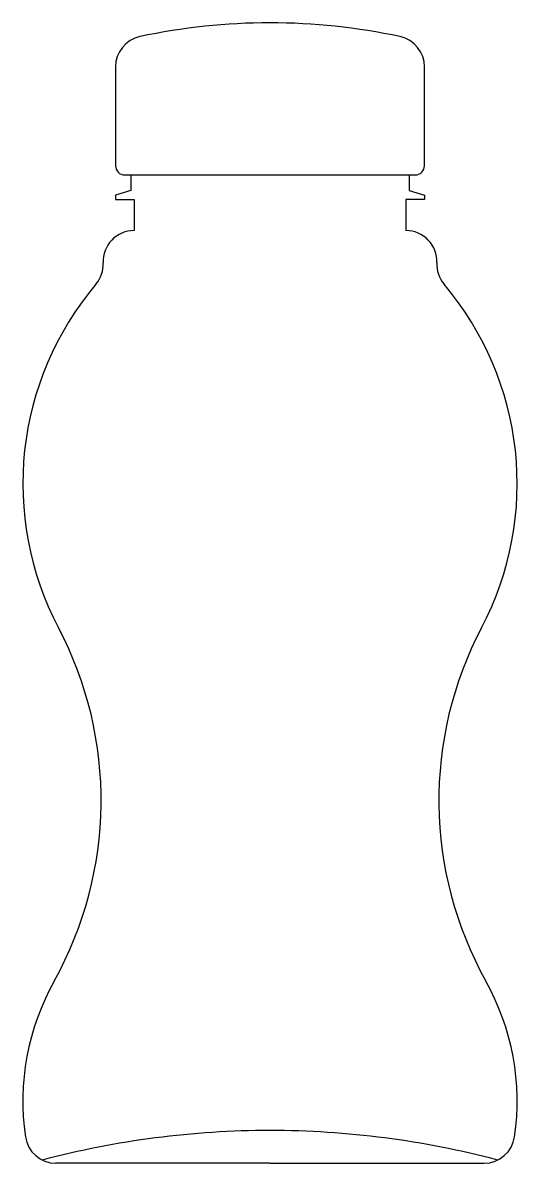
# Model space of a CAD drawing. Header units: millimetres. Extents: x 2172.5 to 2188.5, y 1675.8 to 1712.7.
import ezdxf

# ---------------------------------------------------------------- set-up
doc = ezdxf.new("R2010")
doc.units = ezdxf.units.MM

msp = doc.modelspace()

# ---------------------------------------------------------------- linework, layer by layer
for p, q in [((2175.46, 1711.258), (2175.46, 1708.058)), ((2185.46, 1708.058), (2185.46, 1711.258)), ((2175.76, 1707.758), (2185.16, 1707.758)), ((2175.96, 1707.758), (2175.96, 1707.258)), ((2184.96, 1707.758), (2184.96, 1707.258)), ((2175.96, 1707.258), (2175.46, 1707.108)), ((2175.46, 1707.108), (2175.46, 1706.958)), ((2184.96, 1707.258), (2185.46, 1707.108)), ((2185.46, 1707.108), (2185.46, 1706.958)), ((2175.46, 1706.958), (2176.06, 1706.958)), ((2176.06, 1706.958), (2176.06, 1705.958)), ((2185.46, 1706.958), (2184.86, 1706.958)), ((2184.86, 1706.958), (2184.86, 1705.958)), ((2180.46, 1675.758), (2173.532, 1675.758)), ((2180.46, 1675.758), (2187.388, 1675.758))]:
    msp.add_line(p, q)
for centre, radius, start, end in [((2180.46, 1692.684), 20, 77.8468, 102.1532), ((2176.46, 1711.258), 1, 102.1532, 180), ((2184.46, 1711.258), 1, 0, 77.8468), ((2175.76, 1708.058), 0.3, 180, 270), ((2185.16, 1708.058), 0.3, 270, 360), ((2176.06, 1704.958), 1, 90, 182.7285), ((2184.86, 1704.958), 1, 357.2715, 90), ((2174.062, 1704.863), 1, 319.7675, 2.7285), ((2186.858, 1704.863), 1, 177.2715, 220.2325), ((2182.46, 1697.758), 10, 139.7675, 207.7795), ((2178.46, 1697.758), 10, 332.2205, 40.2325), ((2162.995, 1687.505), 12, 330.8353, 27.7795), ((2197.924, 1687.505), 12, 152.2205, 209.1647), ((2180.46, 1677.758), 8, 150.8353, 188.2132), ((2180.46, 1677.758), 8, 351.7868, 29.1647), ((2180.46, 1647.953), 28.864, 90, 104.7912), ((2180.46, 1647.953), 28.864, 75.2088, 90), ((2173.532, 1676.758), 1, 188.2132, 270), ((2187.388, 1676.758), 1, 270, 351.7868)]:
    msp.add_arc(centre, radius, start, end)

doc.saveas('drawing.dxf')
